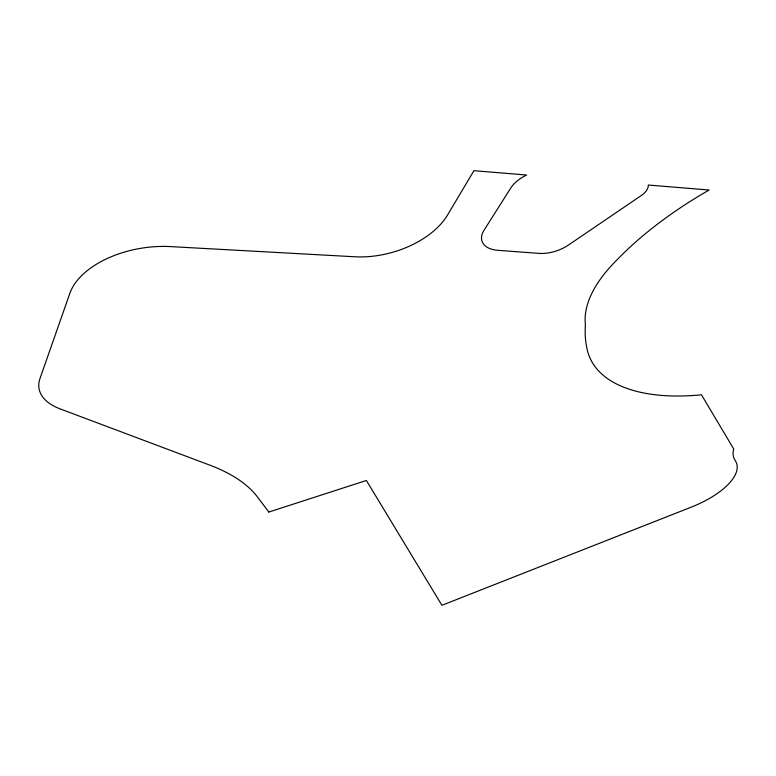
<?xml version="1.0" encoding="UTF-8"?>
<svg xmlns="http://www.w3.org/2000/svg" width="776" height="776" viewBox="0 0 776 776"><rect width="100%" height="100%" fill="white"/><g stroke="black" fill="none" stroke-linecap="round" stroke-linejoin="round"><path stroke-width="1.16" d="M268.661 512.102L366.379 480.48L441.913 605.309L691.106 507.203A64.505 27.15 -18.7 0 0 735.522 461.031L734.756 459.751A65.436 27.432 -20.6 0 1 733.757 449.023L701.465 394.79A184.494 90.433 -22.1 0 1 587.413 350.519A312.573 150.001 -24.2 0 1 585.395 324.688A151.378 76.009 -21.9 0 1 615.087 261.842A266.624 127.506 -22.9 0 1 709.118 190.023L648.29 185.028A16.771 9.477 -21.7 0 1 641.286 195.542L568.439 245.041A29.372 16.5 -19.4 0 1 538.971 253.383L497.843 250.318A29.692 16.965 -18.6 0 1 484.04 230.239L510.724 188.093A30.633 17.945 -19.7 0 1 526.671 175.027L473.864 170.691A77.619 48.238 -16.6 0 1 472.681 172.796L447.092 215.767A75.33 45.483 -15.6 0 1 354.826 256.778L170.526 246.603A81.684 47.297 -9.2 0 0 69.84 293.367L39.964 378.591A63.069 33.95 -8.5 0 0 60.004 408.845L209.753 465.115A220.132 99.386 -8.7 0 1 257.574 497.106L268.758 511.937"/></g></svg>
